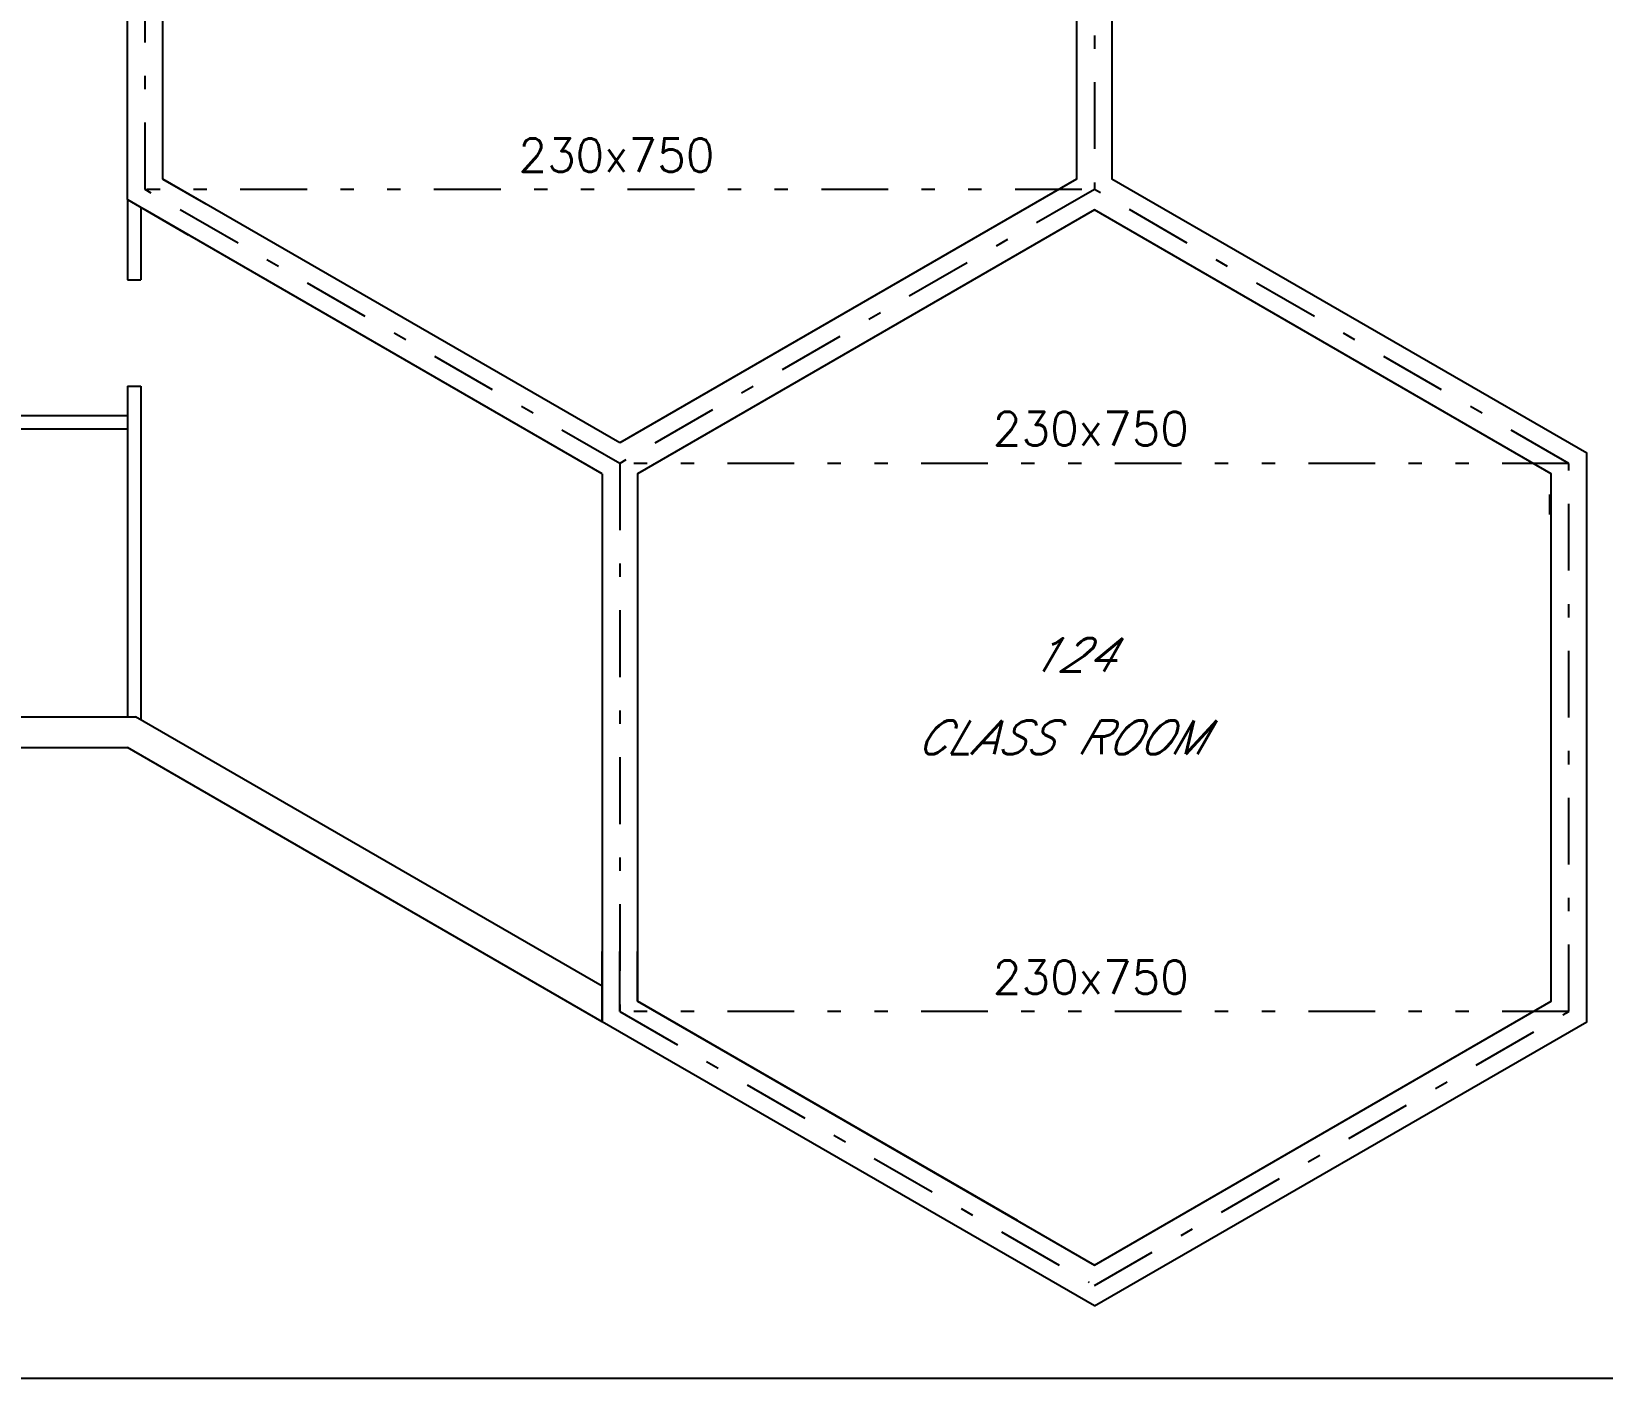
# Model space of a CAD drawing. Extents: x 8365 to 8547, y -347 to -272.
# Drawn here: x 8506.82 to 8518.58, y -346.58 to -336.5 of the extents above; entities that cross this region are included whole.
import ezdxf

# ---------------------------------------------------------------- set-up
doc = ezdxf.new("R2010")
doc.units = 0
doc.linetypes.add('DASHDOT', pattern=[1, 0.5, -0.25, 0, -0.25])
doc.linetypes.add('DIVIDE', pattern=[1.25, 0.5, -0.25, 0, -0.25, 0, -0.25])
doc.layers.add('1', color=7, linetype='CONTINUOUS')
doc.layers.add('2', color=7, linetype='CONTINUOUS')
doc.styles.add('ROMANS', font='ROMANS')

msp = doc.modelspace()

# ---------------------------------------------------------------- linework, layer by layer
at = {"layer": '1', "color": 5, "linetype": 'DIVIDE'}
for p, q in [((8514.68, -337.681), (8507.667, -337.681)), ((8518.327, -339.732), (8511.315, -339.732)), ((8518.327, -343.835), (8511.315, -343.835))]:
    msp.add_line(p, q, dxfattribs=at)
at = {"layer": '1', "color": 7, "linetype": 'CONTINUOUS'}
for p, q in [((8507.535, -337.757), (8507.535, -338.358)), ((8507.635, -337.815), (8507.635, -338.358)), ((8507.535, -338.358), (8507.635, -338.358)), ((8507.535, -339.153), (8507.635, -339.153)), ((8507.535, -339.153), (8507.535, -341.63)), ((8507.635, -339.153), (8507.635, -341.652)), ((8503.885, -339.374), (8507.535, -339.374)), ((8503.885, -339.474), (8507.535, -339.474))]:
    msp.add_line(p, q, dxfattribs=at)
msp.add_lwpolyline([(8464.958, -272.232), (8546.941, -272.232), (8546.941, -346.584), (8464.958, -346.584)], close=True, dxfattribs=at)
at = {"layer": '2', "color": 1, "linetype": 'CONTINUOUS'}
for p, q in [((8507.535, -337.757), (8507.535, -333.501)), ((8507.8, -337.604), (8508.122, -337.79)), ((8507.535, -337.757), (8507.99, -338.02)), ((8511.088, -339.809), (8507.667, -337.834)), ((8511.088, -339.809), (8511.088, -343.912)), ((8518.184, -340.115), (8518.184, -339.965)), ((8503.823, -341.63), (8507.596, -341.63)), ((8511.088, -343.646), (8507.596, -341.63)), ((8503.885, -341.86), (8507.535, -341.86)), ((8511.088, -343.912), (8507.535, -341.86)), ((8511.088, -343.912), (8511.088, -343.386)), ((8511.353, -343.759), (8511.353, -343.386)), ((8514.198, -345.401), (8511.353, -343.759)), ((8514.774, -346.04), (8511.088, -343.912))]:
    msp.add_line(p, q, dxfattribs=at)
at = {"layer": '2', "color": 1, "linetype": 'DASHDOT'}
for p, q in [((8511.221, -343.835), (8511.221, -343.386)), ((8514.774, -345.887), (8515.234, -345.621))]:
    msp.add_line(p, q, dxfattribs=at)
at = {"layer": '2', "color": 1, "linetype": 'CONTINUOUS'}
for points in [[(8507.535, -333.501), (8511.221, -331.373), (8514.906, -333.501), (8514.906, -337.604)], [(8507.8, -333.654), (8511.221, -331.679), (8514.641, -333.654), (8514.641, -337.604), (8511.221, -339.579)], [(8511.221, -339.579), (8507.8, -337.604), (8507.8, -333.654)], [(8514.774, -346.04), (8518.46, -343.912), (8518.46, -339.656), (8514.906, -337.604)], [(8514.774, -345.734), (8518.195, -343.759), (8518.195, -339.809), (8514.774, -337.834), (8511.353, -339.809), (8511.353, -343.759), (8514.774, -345.734)]]:
    msp.add_lwpolyline(points, dxfattribs=at)
at = {"layer": '2', "color": 1, "linetype": 'DASHDOT'}
for points in [[(8511.221, -339.732), (8507.667, -337.681), (8507.667, -333.578), (8511.221, -331.526), (8514.774, -333.578), (8514.774, -337.681)], [(8514.774, -345.887), (8518.327, -343.835), (8518.327, -339.732), (8514.774, -337.681), (8511.221, -339.732), (8511.221, -343.835), (8514.735, -345.864)]]:
    msp.add_lwpolyline(points, dxfattribs=at)

# ---------------------------------------------------------------- texts
at = {"layer": '1', "color": 6, "linetype": 'CONTINUOUS', "style": 'ROMANS'}
for p in [(8510.462, -337.549), (8514.014, -339.597), (8514.014, -343.703)]:
    msp.add_text('230x750', height=0.25, dxfattribs=at).set_placement(p)
at = {"layer": '1', "color": 7, "linetype": 'CONTINUOUS', "style": 'ROMANS', "oblique": 30}
for s, p in [('124', (8514.276, -341.291)), ('CLASS ROOM', (8513.435, -341.908))]:
    msp.add_text(s, height=0.25, dxfattribs=at).set_placement(p)

doc.saveas('drawing.dxf')
